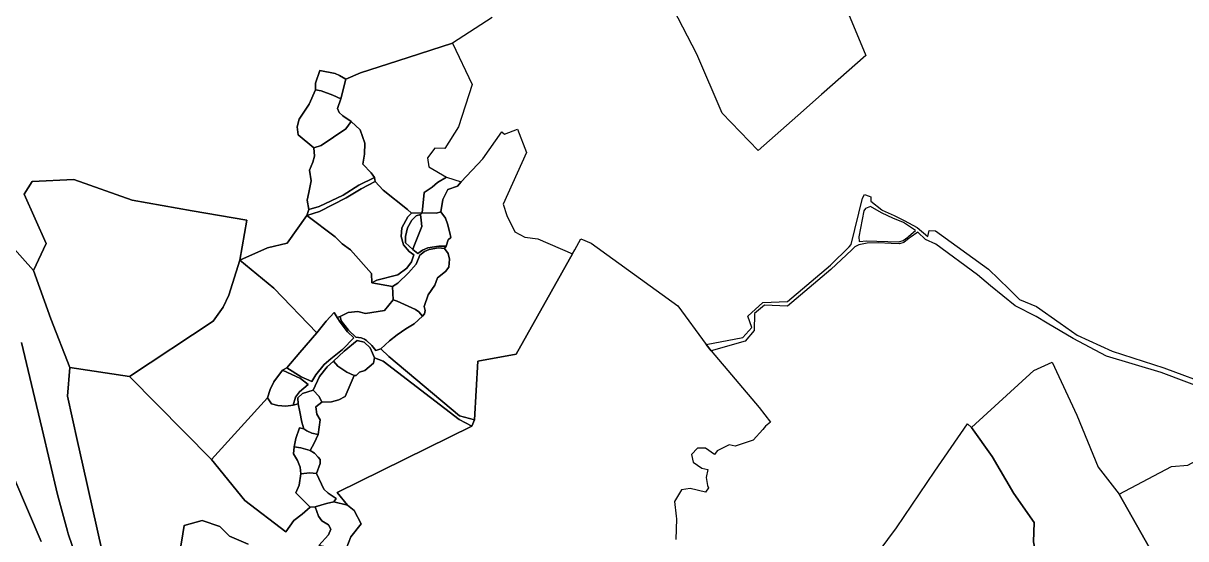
# Model space of a CAD drawing. Extents: x 544494 to 549037, y 1840490 to 1845220.
# Drawn here: x 547019 to 547530, y 1842197 to 1842423 of the extents above; entities that cross this region are included whole.
import ezdxf

# ---------------------------------------------------------------- set-up
doc = ezdxf.new("R2010")
doc.units = 0
doc.layers.add('Level 30', color=7, linetype='Continuous')

msp = doc.modelspace()

# ---------------------------------------------------------------- linework, layer by layer
at = {"layer": 'Level 30'}
for points in [[(547376.6488, 1842439.7505), (547389.37, 1842409.04), (547369.9252, 1842391.8637), (547359.4866, 1842382.6429), (547342.14, 1842367.32), (547326.22, 1842383.64), (547315.21, 1842409.53), (547302.85, 1842433.27)], [(547225.35, 1842425.73), (547207.86, 1842414.42), (547183.85, 1842406.71), (547167.55, 1842401.36), (547161.03, 1842398.61), (547158.31, 1842400.21), (547156.31, 1842401.05), (547149.57, 1842402.41), (547147.67, 1842396.77), (547147.7, 1842393.95), (547144.91, 1842387.65), (547140.54, 1842381.06), (547139.7, 1842377.7), (547140.11, 1842374.12), (547147.06, 1842368.4), (547147.34, 1842364.74), (547146.59, 1842362.14), (547145.06, 1842358.59), (547145.8, 1842354.01), (547144.83, 1842348.83), (547144.05, 1842345.47), (547144.78, 1842341.43), (547143.9, 1842338.78), (547135.27, 1842326.62), (547126.66, 1842324.53), (547114.52, 1842319.17), (547117.6, 1842336.71), (547093.52, 1842340.81), (547067.18, 1842345.43), (547041.57, 1842354.5), (547023.3, 1842353.66), (547019.88, 1842348.06), (547029.55, 1842326.41), (547023.89, 1842314.59), (547002.06, 1842338.88)], [(547542.69, 1842260.91), (547519.09, 1842269.9), (547495.05, 1842277.03), (547480.39, 1842284.82), (547468.9698, 1842291.5494), (547464.2, 1842294.36), (547454.9, 1842299.07), (547444.0966, 1842307.9424), (547438.34, 1842312.67), (547420.1, 1842326.19), (547415.53, 1842328.21), (547412.23, 1842331.37), (547408.8948, 1842329.1004), (547408.38, 1842328.75), (547406.07, 1842326.93), (547404.2, 1842326.39), (547400.55, 1842326.42), (547394.76, 1842326.76), (547390.01, 1842326.61), (547386.25, 1842325.86), (547384.55, 1842324.93), (547383.2152, 1842323.6712), (547374.01, 1842314.99), (547354.96, 1842298.91), (547344.84, 1842299.46), (547340.48, 1842295.69), (547340.34, 1842288.21), (547336.45, 1842283.53), (547321.41, 1842279.39), (547319.29, 1842282.17), (547335.41, 1842285.18), (547339.31, 1842289.53), (547337.59, 1842294.59), (547344.13, 1842300.62), (547354.91, 1842301.02), (547373.84, 1842316.92), (547381.9751, 1842325.0103), (547382.93, 1842325.96), (547387.93, 1842346.43), (547388.8, 1842347.97), (547390.8943, 1842347.1708), (547391.63, 1842346.89), (547391.6172, 1842346.3078), (547391.59, 1842345.07), (547396.3346, 1842341.181), (547396.47, 1842341.07), (547401.82, 1842338.69), (547406.15, 1842336.62), (547411.84, 1842333.55), (547416.61, 1842329.52), (547417.24, 1842332.12), (547419.94, 1842331.96), (547443.29, 1842315.25), (547452.3147, 1842306.3714), (547456.88, 1842301.88), (547464.24, 1842298.86), (547474.7167, 1842291.4788), (547482.11, 1842286.27), (547497.49, 1842279.27), (547520.28, 1842271.85), (547542.37, 1842263.68)], [(547002.06, 1842338.88), (547023.89, 1842314.59), (547031.49, 1842293.38), (547039.89, 1842272.03), (547038.83, 1842259.42), (547043.3, 1842239.49), (547045.6, 1842229.22), (547054.12, 1842191.26)], [(547161.23, 1842192.5), (547163.18, 1842197.73), (547167.85, 1842203.4), (547164.66, 1842209.23), (547161.77, 1842211.63), (547157.27, 1842217.15), (547216.41, 1842246.35), (547217.59, 1842249.04), (547219.02, 1842274.86), (547235.78, 1842277.94), (547260.59, 1842321.93), (547261.55, 1842323.62), (547264.3, 1842328.5), (547268.77, 1842326.59), (547306.84, 1842299.07), (547319.29, 1842282.17), (547321.41, 1842279.39), (547342.47, 1842254.44), (547347.57, 1842248.08), (547345.26, 1842246.34), (547344.16, 1842244.89), (547339.97, 1842240.12), (547331.97, 1842237.49), (547329.43, 1842238.11), (547324.16, 1842235.43), (547322.98, 1842233.84), (547318.93, 1842236.58), (547315.43, 1842236.56), (547312.81, 1842233.91), (547313.53, 1842230.41), (547317.34, 1842227.86), (547319.99, 1842227.26), (547319.19, 1842223.71), (547319.85, 1842220.24), (547320.23, 1842219.17), (547318.91, 1842217.31), (547312.17, 1842218.99), (547308.41, 1842218.27), (547305.39, 1842213.29), (547306.14, 1842206.81), (547306.21, 1842205.62), (547305.88, 1842196.54)], [(547018.59, 1842283.06), (547025.17, 1842255.42), (547027.66, 1842245), (547034.51, 1842216.22), (547038.83, 1842200.15), (547039.1981, 1842199.0704), (547066.01, 1842120.44)], [(547066.01, 1842120.44), (547039.1981, 1842199.0704), (547038.83, 1842200.15), (547034.51, 1842216.22), (547027.66, 1842245), (547025.17, 1842255.42), (547018.59, 1842283.06)], [(547054.12, 1842191.26), (547045.6, 1842229.22), (547043.3, 1842239.49), (547038.83, 1842259.42), (547039.89, 1842272.03), (547066, 1842268.13), (547102.14, 1842231.61), (547116.68, 1842213.66), (547134.68, 1842199.86), (547138.26, 1842204.89), (547141.9, 1842207.59), (547145.4, 1842210.74), (547147.64, 1842210.91), (547149.04, 1842206.77), (547150.53, 1842204.77), (547153.47, 1842203.04), (547154.44, 1842201.04), (547153.46, 1842198.56), (547149.15, 1842193.88)], [(547015.68, 1842222.7), (547027.26, 1842195.62)], [(547027.26, 1842195.62), (547015.68, 1842222.7)], [(547088.63, 1842193.6), (547089.49, 1842199.01), (547090.06, 1842202.63), (547097.96, 1842204.88), (547105.68, 1842202.22), (547109.96, 1842198.05), (547118.17, 1842194.48)], [(547118.17, 1842194.48), (547109.96, 1842198.05), (547105.68, 1842202.22), (547097.96, 1842204.88), (547090.06, 1842202.63), (547089.49, 1842199.01), (547088.63, 1842193.6)]]:
    msp.add_lwpolyline(points, dxfattribs=at)
for points in [[(547207.86, 1842414.42), (547216.47, 1842396.31), (547210.57, 1842377.64), (547204.49, 1842368.17), (547200.1, 1842368.36), (547196.92, 1842364.11), (547197.5, 1842360.1), (547205.25, 1842355.6), (547201.23, 1842353.29), (547199.02, 1842351.17), (547195.39, 1842348.83), (547194.62, 1842339.97), (547189.92, 1842339.78), (547188.1, 1842341.41), (547177.4, 1842349.87), (547173.88, 1842353.67), (547173.65, 1842355.44), (547172.18, 1842357.43), (547168.45, 1842361.22), (547169.23, 1842365.74), (547169.4, 1842370.54), (547167.37, 1842376.36), (547163.33, 1842379.95), (547159.79, 1842382.55), (547158.1, 1842384.01), (547157.41, 1842385.68), (547158.86, 1842390.02), (547161.03, 1842398.61), (547167.55, 1842401.36), (547183.85, 1842406.71)], [(547161.03, 1842398.61), (547158.86, 1842390.02), (547155.28, 1842391.53), (547150.17, 1842393.46), (547147.7, 1842393.95), (547147.67, 1842396.77), (547149.57, 1842402.41), (547156.31, 1842401.05), (547158.31, 1842400.21)], [(547150.25, 1842369.55), (547147.06, 1842368.4), (547140.11, 1842374.12), (547139.7, 1842377.7), (547140.54, 1842381.06), (547144.91, 1842387.65), (547147.7, 1842393.95), (547150.17, 1842393.46), (547155.28, 1842391.53), (547158.86, 1842390.02), (547157.41, 1842385.68), (547158.1, 1842384.01), (547159.79, 1842382.55), (547163.33, 1842379.95), (547161.06, 1842376.86)], [(547149.39, 1842342.64), (547144.78, 1842341.43), (547144.05, 1842345.47), (547144.83, 1842348.83), (547145.8, 1842354.01), (547145.06, 1842358.59), (547146.59, 1842362.14), (547147.34, 1842364.74), (547147.06, 1842368.4), (547150.25, 1842369.55), (547161.06, 1842376.86), (547163.33, 1842379.95), (547167.37, 1842376.36), (547169.4, 1842370.54), (547169.23, 1842365.74), (547168.45, 1842361.22), (547172.18, 1842357.43), (547173.65, 1842355.44), (547166.73, 1842352.09), (547159.84, 1842347.71)], [(547219.02, 1842274.86), (547217.59, 1842249.04), (547211.02, 1842250.84), (547179.98, 1842276.9), (547176.39, 1842280.24), (547180.22, 1842283.73), (547183.53, 1842286.42), (547187.33, 1842288.98), (547191.02, 1842291.2), (547194.64, 1842294.61), (547195.59, 1842295.53), (547195.84, 1842297.09), (547195.38, 1842298.76), (547197.27, 1842303.88), (547200.11, 1842308.16), (547201.36, 1842311.45), (547204.81, 1842314.22), (547206.29, 1842316.11), (547206.53, 1842319.54), (547206.05, 1842322.04), (547204.41, 1842324.26), (547205.12, 1842325.3), (547205.93, 1842328.02), (547207.14, 1842329.16), (547206.76, 1842331.1), (547205.65, 1842335.15), (547204.81, 1842337.59), (547202.81, 1842340.38), (547203.61, 1842345.75), (547205.82, 1842350.17), (547210.03, 1842351.64), (547211.71, 1842353.55), (547221.14, 1842363.69), (547229.57, 1842375.47), (547230.74, 1842374.52), (547236.38, 1842376.65), (547240.33, 1842366.39), (547230.12, 1842343.72), (547231.79, 1842338.78), (547235.22, 1842331.52), (547239.69, 1842329.26), (547245.41, 1842328.47), (547260.59, 1842321.93), (547235.78, 1842277.94)], [(547117.6, 1842336.71), (547114.52, 1842319.17), (547109.73, 1842303.76), (547107.26, 1842298.46), (547102.86, 1842292.33), (547066, 1842268.13), (547039.89, 1842272.03), (547031.49, 1842293.38), (547023.89, 1842314.59), (547029.55, 1842326.41), (547019.88, 1842348.06), (547023.3, 1842353.66), (547041.57, 1842354.5), (547067.18, 1842345.43), (547093.52, 1842340.81)], [(547173.65, 1842355.44), (547173.88, 1842353.67), (547167.72, 1842350.41), (547161.22, 1842346.47), (547149.46, 1842340.44), (547143.9, 1842338.78), (547144.78, 1842341.43), (547149.39, 1842342.64), (547159.84, 1842347.71), (547166.73, 1842352.09)], [(547188.91, 1842322.98), (547190.92, 1842321.53), (547189.9, 1842318.41), (547187.87, 1842315.61), (547183.92, 1842312.78), (547174.62, 1842310.41), (547172.53, 1842309.22), (547172.27, 1842313.31), (547163.09, 1842323.75), (547159.43, 1842326.29), (547156.35, 1842329.32), (547143.9, 1842338.78), (547149.46, 1842340.44), (547161.22, 1842346.47), (547167.72, 1842350.41), (547173.88, 1842353.67), (547177.4, 1842349.87), (547188.1, 1842341.41), (547189.92, 1842339.78), (547188.33, 1842338.21), (547185.6, 1842333.36), (547185.41, 1842329.6), (547186.39, 1842325.81)], [(547205.25, 1842355.6), (547211.71, 1842353.55), (547210.03, 1842351.64), (547205.82, 1842350.17), (547203.61, 1842345.75), (547202.81, 1842340.38), (547200.81, 1842339.76), (547194.62, 1842339.97), (547195.39, 1842348.83), (547199.02, 1842351.17), (547201.23, 1842353.29)], [(547181.58, 1842307.58), (547181.76, 1842301.68), (547178.07, 1842297.11), (547169.65, 1842295.72), (547166.28, 1842296.57), (547162.04, 1842296.22), (547158.58, 1842294.48), (547157.29, 1842293.97), (547155.97, 1842296.22), (547152.37, 1842292.42), (547148.34, 1842287.19), (547129.48, 1842306.85), (547114.52, 1842319.17), (547126.66, 1842324.53), (547135.27, 1842326.62), (547143.9, 1842338.78), (547156.35, 1842329.32), (547159.43, 1842326.29), (547163.09, 1842323.75), (547172.27, 1842313.31), (547172.53, 1842309.22)], [(547205.12, 1842325.3), (547204.41, 1842324.26), (547201.79, 1842324.52), (547197.66, 1842323.81), (547195.58, 1842322.89), (547193.54, 1842321.39), (547191.91, 1842317.37), (547188.58, 1842313.53), (547183.88, 1842308.99), (547181.58, 1842307.58), (547172.53, 1842309.22), (547174.62, 1842310.41), (547183.92, 1842312.78), (547187.87, 1842315.61), (547189.9, 1842318.41), (547190.92, 1842321.53), (547188.91, 1842322.98), (547186.39, 1842325.81), (547185.41, 1842329.6), (547185.6, 1842333.36), (547188.33, 1842338.21), (547189.92, 1842339.78), (547194.62, 1842339.97), (547193.86, 1842339.21), (547191.9, 1842338.68), (547189.97, 1842336.72), (547188.08, 1842333.34), (547187.2, 1842329.48), (547187.19, 1842326.71), (547190.49, 1842323.83), (547192.71, 1842322.01), (547194.68, 1842323.48), (547196.99, 1842324.54), (547201.88, 1842325.33)], [(547190.84, 1842325.14), (547190.49, 1842323.83), (547187.19, 1842326.71), (547187.2, 1842329.48), (547188.08, 1842333.34), (547189.97, 1842336.72), (547191.9, 1842338.68), (547193.86, 1842339.21), (547194.08, 1842336.72), (547194.36, 1842333.89)], [(547202.81, 1842340.38), (547204.81, 1842337.59), (547205.65, 1842335.15), (547206.76, 1842331.1), (547207.14, 1842329.16), (547205.93, 1842328.02), (547205.12, 1842325.3), (547201.88, 1842325.33), (547196.99, 1842324.54), (547194.68, 1842323.48), (547192.71, 1842322.01), (547190.49, 1842323.83), (547190.84, 1842325.14), (547194.36, 1842333.89), (547194.08, 1842336.72), (547193.86, 1842339.21), (547194.62, 1842339.97), (547200.81, 1842339.76)], [(547405.8, 1842327.77), (547407.85, 1842329.31), (547408.2975, 1842329.7085), (547411.14, 1842332.24), (547405.91, 1842335.68), (547401.26, 1842337.56), (547398.9701, 1842338.6408), (547396.26, 1842339.92), (547391.42, 1842342.77), (547389.24, 1842341.81), (547388.5, 1842340.77), (547386.22, 1842329.32), (547386.49, 1842327.41), (547389.78, 1842327.61), (547394.26, 1842327.46), (547403.87, 1842327.23)], [(547195.59, 1842295.53), (547194.64, 1842294.61), (547193.1, 1842296.41), (547191.57, 1842297.55), (547183.52, 1842301.18), (547181.76, 1842301.68), (547181.58, 1842307.58), (547183.88, 1842308.99), (547188.58, 1842313.53), (547191.91, 1842317.37), (547193.54, 1842321.39), (547195.58, 1842322.89), (547197.66, 1842323.81), (547201.79, 1842324.52), (547204.41, 1842324.26), (547206.05, 1842322.04), (547206.53, 1842319.54), (547206.29, 1842316.11), (547204.81, 1842314.22), (547201.36, 1842311.45), (547200.11, 1842308.16), (547197.27, 1842303.88), (547195.38, 1842298.76), (547195.84, 1842297.09)], [(547114.52, 1842319.17), (547129.48, 1842306.85), (547148.34, 1842287.19), (547140.88, 1842278.68), (547135.11, 1842271.88), (547133.31, 1842270.9), (547129.51, 1842265.68), (547127.78, 1842262.38), (547126.59, 1842258.76), (547102.14, 1842231.61), (547066, 1842268.13), (547102.86, 1842292.33), (547107.26, 1842298.46), (547109.73, 1842303.76)], [(547180.22, 1842283.73), (547176.39, 1842280.24), (547174.17, 1842279.5), (547172.47, 1842281.67), (547170.12, 1842283.94), (547169.2, 1842284.43), (547167.81, 1842285.07), (547165.49, 1842285.42), (547162.26, 1842288.44), (547158.95, 1842292.58), (547158.58, 1842294.48), (547162.04, 1842296.22), (547166.28, 1842296.57), (547169.65, 1842295.72), (547178.07, 1842297.11), (547181.76, 1842301.68), (547183.52, 1842301.18), (547191.57, 1842297.55), (547193.1, 1842296.41), (547194.64, 1842294.61), (547191.02, 1842291.2), (547187.33, 1842288.98), (547183.53, 1842286.42)], [(547217.59, 1842249.04), (547216.41, 1842246.35), (547210.87, 1842249.26), (547177.4, 1842274.87), (547173.61, 1842276.3), (547172.75, 1842278.35), (547171.76, 1842280.64), (547169.03, 1842283.17), (547165.96, 1842283.94), (547160.34, 1842279.19), (547155.7, 1842274.76), (547152.9, 1842272.26), (547149.52, 1842268.04), (547146.78, 1842262.15), (547142, 1842260.57), (547139.93, 1842258.72), (547140.09, 1842256.08), (547137.94, 1842255.51), (547138.89, 1842259.08), (547140.7, 1842261.31), (547144.55, 1842264.59), (547141.19, 1842267.16), (547133.31, 1842270.9), (547135.11, 1842271.88), (547141.44, 1842267.93), (547146.13, 1842265.94), (547147.82, 1842268.84), (547151.47, 1842273.37), (547154.46, 1842275.87), (547159.58, 1842279.89), (547164.53, 1842285.02), (547161.79, 1842287.76), (547158.51, 1842291.9), (547157.29, 1842293.97), (547158.58, 1842294.48), (547158.95, 1842292.58), (547162.26, 1842288.44), (547165.49, 1842285.42), (547167.81, 1842285.07), (547169.2, 1842284.43), (547170.12, 1842283.94), (547172.47, 1842281.67), (547174.17, 1842279.5), (547176.39, 1842280.24), (547179.98, 1842276.9), (547211.02, 1842250.84)], [(547158.51, 1842291.9), (547161.79, 1842287.76), (547164.53, 1842285.02), (547159.58, 1842279.89), (547154.46, 1842275.87), (547151.47, 1842273.37), (547147.82, 1842268.84), (547146.13, 1842265.94), (547141.44, 1842267.93), (547135.11, 1842271.88), (547140.88, 1842278.68), (547148.34, 1842287.19), (547152.37, 1842292.42), (547155.97, 1842296.22), (547157.29, 1842293.97)], [(547165.54, 1842268.46), (547164.65, 1842268.49), (547161.49, 1842270.01), (547157.52, 1842272.57), (547155.7, 1842274.76), (547160.34, 1842279.19), (547165.96, 1842283.94), (547169.03, 1842283.17), (547171.76, 1842280.64), (547172.75, 1842278.35), (547173.61, 1842276.3), (547173.22, 1842274), (547169.39, 1842270.77), (547167.02, 1842270.05)], [(547216.41, 1842246.35), (547157.27, 1842217.15), (547161.77, 1842211.63), (547155.73, 1842213.02), (547156.78, 1842214.54), (547153.36, 1842216.86), (547151.44, 1842218.69), (547148.11, 1842225.44), (547149.84, 1842229.91), (547149.76, 1842231.59), (547148.97, 1842232.75), (547147.24, 1842234.48), (547145.32, 1842235.63), (547147.12, 1842238.82), (547148.96, 1842242.62), (547149.73, 1842249.06), (547148.31, 1842251.55), (547147.82, 1842254.72), (547150.56, 1842256.79), (547154.76, 1842256.93), (547158.04, 1842257.86), (547160.78, 1842259.33), (547164.65, 1842268.49), (547165.54, 1842268.46), (547167.02, 1842270.05), (547169.39, 1842270.77), (547173.22, 1842274), (547173.61, 1842276.3), (547177.4, 1842274.87), (547210.87, 1842249.26)], [(547154.76, 1842256.93), (547150.56, 1842256.79), (547149.34, 1842259.37), (547146.78, 1842262.15), (547149.52, 1842268.04), (547152.9, 1842272.26), (547155.7, 1842274.76), (547157.52, 1842272.57), (547161.49, 1842270.01), (547164.65, 1842268.49), (547160.78, 1842259.33), (547158.04, 1842257.86)], [(547502.84, 1842143.11), (547475.17, 1842136.37), (547463.01, 1842195.58), (547463.22, 1842203.99), (547454.36, 1842216.7), (547444.86, 1842233.04), (547435.7, 1842245.76), (547463.06, 1842270.78), (547471.25, 1842274.4), (547482.04, 1842251.07), (547491.32, 1842228.26), (547500.55, 1842216.43), (547517.78, 1842186.2), (547529.05, 1842156.22)], [(547141.19, 1842267.16), (547144.55, 1842264.59), (547140.7, 1842261.31), (547138.89, 1842259.08), (547137.94, 1842255.51), (547134.65, 1842255.07), (547131.25, 1842255.31), (547128.36, 1842256.05), (547126.59, 1842258.76), (547127.78, 1842262.38), (547129.51, 1842265.68), (547133.31, 1842270.9)], [(547149.73, 1842249.06), (547148.96, 1842242.62), (547146.18, 1842243.28), (547143.95, 1842244.22), (547142.63, 1842245.15), (547141.75, 1842248.1), (547140.85, 1842252.57), (547140.09, 1842256.08), (547139.93, 1842258.72), (547142, 1842260.57), (547146.78, 1842262.15), (547149.34, 1842259.37), (547150.56, 1842256.79), (547147.82, 1842254.72), (547148.31, 1842251.55)], [(547116.68, 1842213.66), (547102.14, 1842231.61), (547126.59, 1842258.76), (547128.36, 1842256.05), (547131.25, 1842255.31), (547134.65, 1842255.07), (547137.94, 1842255.51), (547140.09, 1842256.08), (547140.85, 1842252.57), (547141.75, 1842248.1), (547142.63, 1842245.15), (547140.74, 1842245.59), (547139.1, 1842240.94), (547138.34, 1842237.21), (547138.12, 1842234.18), (547139.84, 1842231.24), (547141, 1842228.23), (547141.3, 1842225.43), (547140.6, 1842220.38), (547139.15, 1842216.95), (547145.4, 1842210.74), (547141.9, 1842207.59), (547138.26, 1842204.89), (547134.68, 1842199.86)], [(547475.17, 1842136.37), (547451.65, 1842126.09), (547426.21, 1842139.69), (547412.15, 1842149.19), (547396.79, 1842162.72), (547387.14, 1842155.49), (547372.35, 1842161.85), (547383.76, 1842176.07), (547402.84, 1842201.72), (547419.69, 1842226.57), (547433.97, 1842247.38), (547435.7, 1842245.76), (547444.86, 1842233.04), (547454.36, 1842216.7), (547463.22, 1842203.99), (547463.01, 1842195.58)], [(547142.63, 1842245.15), (547143.95, 1842244.22), (547146.18, 1842243.28), (547148.96, 1842242.62), (547147.12, 1842238.82), (547145.32, 1842235.63), (547141.22, 1842236.77), (547138.34, 1842237.21), (547139.1, 1842240.94), (547140.74, 1842245.59)], [(547594.5, 1842131.61), (547552.14, 1842112.68), (547529.05, 1842156.22), (547517.78, 1842186.2), (547500.55, 1842216.43), (547523.61, 1842228.52), (547530.69, 1842229.22), (547548.98, 1842239.01), (547550.5, 1842242.21), (547561.55, 1842216.58), (547574.22, 1842184.8)], [(547149.84, 1842229.91), (547148.11, 1842225.44), (547145.27, 1842225.8), (547141.3, 1842225.43), (547141, 1842228.23), (547139.84, 1842231.24), (547138.12, 1842234.18), (547138.34, 1842237.21), (547141.22, 1842236.77), (547145.32, 1842235.63), (547147.24, 1842234.48), (547148.97, 1842232.75), (547149.76, 1842231.59)], [(547148.11, 1842225.44), (547151.44, 1842218.69), (547153.36, 1842216.86), (547156.78, 1842214.54), (547155.73, 1842213.02), (547152.54, 1842212.27), (547147.64, 1842210.91), (547145.4, 1842210.74), (547139.15, 1842216.95), (547140.6, 1842220.38), (547141.3, 1842225.43), (547145.27, 1842225.8)], [(547163.18, 1842197.73), (547161.23, 1842192.5), (547157.98, 1842192.32), (547152.83, 1842193.16), (547149.15, 1842193.88), (547153.46, 1842198.56), (547154.44, 1842201.04), (547153.47, 1842203.04), (547150.53, 1842204.77), (547149.04, 1842206.77), (547147.64, 1842210.91), (547152.54, 1842212.27), (547155.73, 1842213.02), (547161.77, 1842211.63), (547164.66, 1842209.23), (547167.85, 1842203.4)]]:
    msp.add_lwpolyline(points, close=True, dxfattribs=at)

doc.saveas('drawing.dxf')
